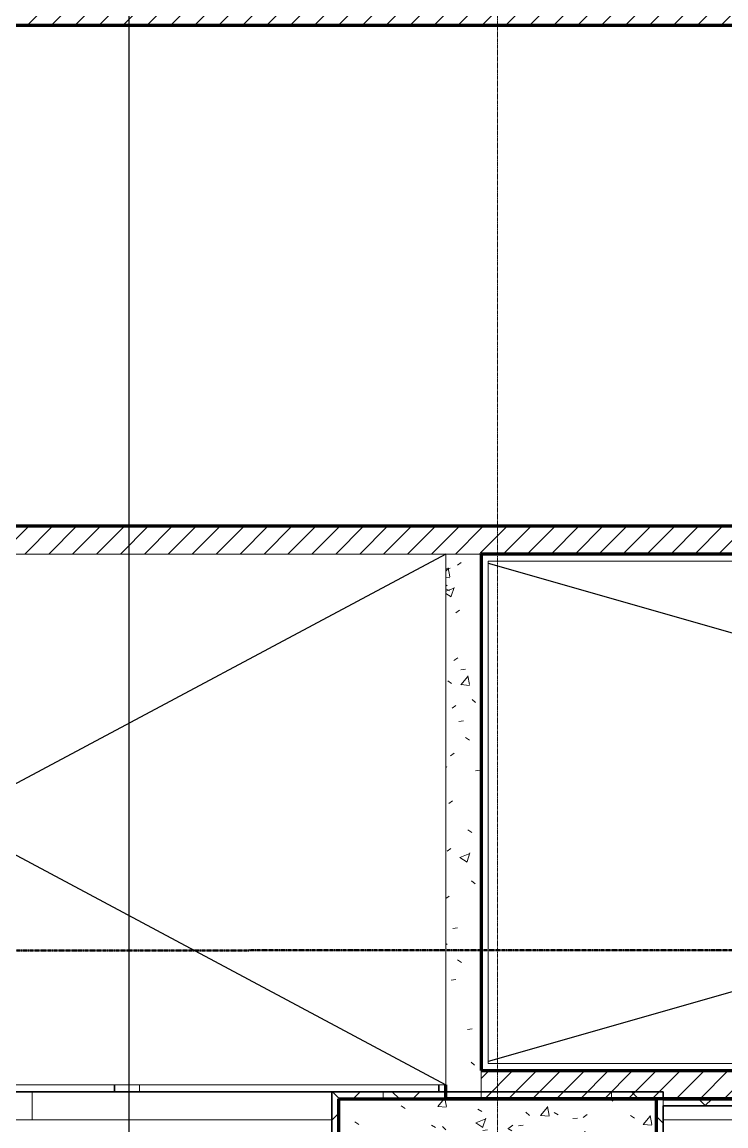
# Model space of a CAD drawing. Header units: millimetres. Extents: x -795739 to -715748, y -34378 to 22353.
# Drawn here: x -770854 to -765862, y 3887 to 11719 of the extents above; entities that cross this region are included whole.
import ezdxf

# ---------------------------------------------------------------- set-up
doc = ezdxf.new("R2010")
doc.units = ezdxf.units.MM
doc.linetypes.add('DPA_Grid _ Level 100', pattern=[10, 5.5, -1.6, 1.3, -1.6])
for name, color, linetype, lineweight in [('_ _ A-DETL-OPENING', 1, 'Continuous', 25), ('A-CLNG', 2, 'Continuous', 9), ('A-CLNG-PATT', 2, 'Continuous', 9), ('A-COLS', 5, 'Continuous', 70), ('A-COLS-E', 1, 'Continuous', 35), ('A-DETL', 1, 'Continuous', 70), ('A-GLAZ-CURT', 2, 'Continuous', 9), ('A-ROOM-IDEN', 3, 'Continuous', 25), ('A-WALL', 5, 'Continuous', 35), ('A-WALL-FNSH', 2, 'Continuous', 35), ('A-WALL-PATT', 1, 'Continuous', 9), ('G-ANNO-SECL', 3, 'Continuous', 9), ('S-GRID', 251, 'Continuous', 9), ('S-STRS-MBND', 2, 'Continuous', 35), ('WALL-E', 2, 'Continuous', 9)]:
    doc.layers.add(name, color=color, linetype=linetype, lineweight=lineweight)
pattern_1 = [(50, (0, 0), (728.7365, -63.7558), [76.2, -838.2]), (355, (0, 0), (-140.9716, 764.2276), [60.96, -670.56]), (100.451, (60.7, -5.3), (587.77, 700.46675), [64.76, -712.36]), (46.184, (0, 203.2), (1084.3162, -168.171), [114.3, -1257.3]), (96.636, (90.4, 189.2), (949.6099, 989.7098), [97.14, -1068.54]), (351.184, (0, 203.2), (949.6206, 989.7012), [91.44, -1005.84]), (21, (101.6, 152.4), (606.45787, -409.06057), [76.2, -838.2]), (326, (101.6, 152.4), (247.20834, 736.7529), [60.96, -670.56]), (71.451, (152.14, 118.3), (853.66825, 327.6855), [64.76, -712.36]), (37.5, (0, 0), (12.35469, 338.22012), [33.528, -628.904, 33.528, -647.192, -673.1]), (37.5, (0, 0), (12.35469, 338.22012), [-1343.152, 33.528, -639.572]), (7.5, (0, 0), (267.27887, 400.72213), [33.528, -354.584, 33.528, -613.664, -256.54]), (7.5, (0, 0), (267.27887, 400.72213), [-1035.304, 33.528, -223.012]), (327.5, (-226.57, 0), (542.36333, -22.91534), [33.528, -220.472, 33.528, -758.952, -1051.56]), (327.5, (-226.57, 0), (542.36333, -22.91534), [-1046.48, 33.528, -1018.032]), (317.5, (-328.17, 0), (592.51696, 101.7071), [33.528, -296.672, 33.528, -492.76, -746.76]), (317.5, (-328.17, 0), (592.51696, 101.7071), [-856.488, 33.528, -713.232])]
pattern_2 = [(45, (0, 0), (-84.852814, 84.852814), [])]
pattern_3 = [(45, (0, 0), (-212.13203, 212.13203), []), (135, (0, 0), (-212.13203, -212.13203), [])]

# ---------------------------------------------------------------- blocks, each defined once
blk = doc.blocks.new('*U1241')
at = {"layer": '_ _ A-DETL-OPENING'}
for p, q in [((3985.1, 4365.2), (11035.1, 600.2)), ((11035.1, 4365), (3985.1, 600)), ((23725, 4315), (11335.1, 764.6)), ((11335.1, 4300.7), (23725, 750.2))]:
    blk.add_line(p, q, dxfattribs=at)
at = {"layer": 'A-DETL', "lineweight": 9}
for p, q in [((11035.1, 4365.2), (3985.1, 4365.2)), ((11035.1, 600), (11035.1, 4365.2)), ((11335.1, 4315), (11335.1, 750.2)), ((23725, 4315), (11335.1, 4315)), ((11335.1, 750.2), (23725, 750.2)), ((3985.1, 600), (11035.1, 600))]:
    blk.add_line(p, q, dxfattribs=at)
at = {"layer": 'S-GRID', "linetype": 'DPA_Grid _ Level 100'}
blk.add_line((11400, -21374.7), (11400, 16961.2), dxfattribs=at)
blk = doc.blocks.new('Ceilings 46 - Ceilings 45-4377463-4282-01 ENLARGED LOWER PLATFORM LEVEL - REFLECTED CEILING PLAN - SHEET 3')
at = {"layer": 'A-CLNG'}
for p, q in [((-767847.4, 4128.8), (-768657.4, 4128.8)), ((-767897.4, 4128.8), (-767847.4, 4128.8))]:
    blk.add_line(p, q, dxfattribs=at)
blk = doc.blocks.new('System Panel - DPA-AR_Metal Ceiling Rectangular Panel-V24-4282-01 ENLARGED LOWER PLATFORM LEVEL - REFLECTED CEILING PLAN - SHEET 3')
at = {"layer": 'A-GLAZ-CURT'}
for p, q in [((-773182.4, 4078.8), (-773182.4, 3929)), ((-773182.4, 3929), (-773182.4, 4078.8)), ((-770782.4, 4129), (-772265.9, 4129)), ((-772265.9, 4129), (-770782.4, 4129)), ((-770782.4, 3929), (-770782.4, 4129)), ((-770782.4, 4129), (-770782.4, 3929)), ((-773182.4, 3929), (-770782.4, 3929)), ((-770782.4, 3929), (-773182.4, 3929))]:
    blk.add_line(p, q, dxfattribs=at)
blk = doc.blocks.new('System Panel - DPA-AR_Metal Ceiling Rectangular Panel-V25-4282-01 ENLARGED LOWER PLATFORM LEVEL - REFLECTED CEILING PLAN - SHEET 3')
at = {"layer": 'A-GLAZ-CURT'}
for p, q in [((-768657.4, 4129), (-770782.4, 4129)), ((-770782.4, 4129), (-770782.4, 3929)), ((-770782.4, 3929), (-770782.4, 4129)), ((-770782.4, 4129), (-768657.4, 4129)), ((-770782.4, 3929), (-768657.4, 3929)), ((-768657.4, 3929), (-770782.4, 3929))]:
    blk.add_line(p, q, dxfattribs=at)
blk = doc.blocks.new('System Panel - DPA-AR_Metal Ceiling Rectangular Panel-V29-4282-01 ENLARGED LOWER PLATFORM LEVEL - REFLECTED CEILING PLAN - SHEET 3')
at = {"layer": 'A-GLAZ-CURT'}
for p, q in [((-766307.4, 4079), (-766307.4, 3929)), ((-766307.4, 3929), (-766307.4, 4079)), ((-764182.4, 3929), (-764182.4, 4029)), ((-764182.4, 4029), (-764182.4, 3929)), ((-766307.4, 3929), (-764182.4, 3929)), ((-764182.4, 3929), (-766307.4, 3929))]:
    blk.add_line(p, q, dxfattribs=at)
blk = doc.blocks.new('*U553')
at = {"layer": 'A-CLNG'}
for p, q in [((8860.2, 600), (8860.2, 550)), ((8860.2, 550), (8860.2, 600)), ((8860.2, 550), (8860.2, 600)), ((8860.2, 600), (8860.2, 550)), ((10985, 549.8), (10985, 600)), ((10985, 600), (10985, 549.8)), ((10274.9, 499.8), (10985, 499.8)), ((10985, 499.8), (10274.9, 499.8))]:
    blk.add_line(p, q, dxfattribs=at)
blk.add_blockref('Ceilings 46 - Ceilings 45-4377463-4282-01 ENLARGED LOWER PLATFORM LEVEL - REFLECTED CEILING PLAN - SHEET 3', (778882.4, -3579), dxfattribs=at)
at = {"layer": 'A-GLAZ-CURT'}
for name in ['System Panel - DPA-AR_Metal Ceiling Rectangular Panel-V24-4282-01 ENLARGED LOWER PLATFORM LEVEL - REFLECTED CEILING PLAN - SHEET 3', 'System Panel - DPA-AR_Metal Ceiling Rectangular Panel-V25-4282-01 ENLARGED LOWER PLATFORM LEVEL - REFLECTED CEILING PLAN - SHEET 3', 'System Panel - DPA-AR_Metal Ceiling Rectangular Panel-V29-4282-01 ENLARGED LOWER PLATFORM LEVEL - REFLECTED CEILING PLAN - SHEET 3']:
    blk.add_blockref(name, (778882.4, -3579), dxfattribs=at)

msp = doc.modelspace()

# ---------------------------------------------------------------- hatches: boundary and pattern name
at = {"layer": 'A-CLNG-PATT', "lineweight": 25}
h = msp.add_hatch(dxfattribs=at)
h.set_pattern_fill('FP_11', color=256, style=0, pattern_type=2)
h.set_pattern_definition([(180, (-598503.6, 7704), (5e-13, -4414), [3117.69, 0]), (0, (-601621.3, 7104), (0, -4414), [3117.69, 0]), (90, (-598503.6, 6203.8), (3117.69, -2e-13), [4414, 0]), (90, (-601621.3, 6203.8), (3117.69, -2e-13), [4414, 0]), (180, (-598503.6, 8336), (-5e-13, -4414), [3117.69, 0]), (0, (-601621.3, 7854), (0, -4414), [3117.69, 0]), (180, (-598503.6, 8486), (5e-13, -4414), [3117.69, 0]), (0, (-601621.3, 6354), (0, -4414), [3117.69, 0]), (0, (-601621.3, 6954), (0, -4414), [3117.69, 0]), (180, (-598503.6, 8968), (-5e-13, -4414), [3117.69, 0]), (180, (-598503.6, 9118), (-5e-13, -4414), [3117.69, 0]), (180, (-598503.6, 10468), (-5e-13, -4414), [3117.69, 0]), (0, (-601621.3, 9868), (0, -4414), [3117.69, 0]), (0, (-601621.3, 9718), (0, -4414), [3117.69, 0])])
h.paths.add_polyline_path([(-770022.2, 4129), (-770022.2, 4179), (-772265.9, 4179), (-772265.9, 4129), (-770782.4, 4129)])
h = msp.add_hatch(dxfattribs=at)
h.set_pattern_fill('FP_9', color=256, style=0, pattern_type=2)
h.set_pattern_definition([(180, (-731897.4, 5304), (-5e-13, -4414), [3600, 0]), (0, (-735497.4, 4704), (0, -4414), [3600, 0]), (90, (-731897.4, 3803.8), (3600, -2e-13), [4414, 0]), (90, (-735497.4, 3803.8), (3600, -2e-13), [4414, 0]), (180, (-731897.4, 5936), (-5e-13, -4414), [3600, 0]), (0, (-735497.4, 5454), (0, -4414), [3600, 0]), (180, (-731897.4, 6086), (-5e-13, -4414), [3600, 0]), (0, (-735497.4, 3954), (0, -4414), [3600, 0]), (0, (-735497.4, 4554), (0, -4414), [3600, 0]), (180, (-731897.4, 6568), (-5e-13, -4414), [3600, 0]), (180, (-731897.4, 6718), (-5e-13, -4414), [3600, 0]), (180, (-731897.4, 8068), (-5e-13, -4414), [3600, 0]), (0, (-735497.4, 7468), (0, -4414), [3600, 0]), (0, (-735497.4, 7318), (0, -4414), [3600, 0])])
h.paths.add_polyline_path([(-768657.4, 4128.8), (-767897.4, 4129), (-767897.4, 4179), (-770022.2, 4179), (-770022.2, 4129), (-768657.4, 4129)])
at = {"layer": 'A-COLS-E', "lineweight": 9}
h = msp.add_hatch(dxfattribs=at)
h.set_pattern_fill('FP_1', color=256, style=0, pattern_type=2)
h.set_pattern_definition(pattern_1)
h.paths.add_polyline_path([(-766357.4, 3078.8), (-766357.4, 4078.8), (-768607.4, 4078.8), (-768607.4, 3078.8), (-766591.2, 3078.8)])
at = {"layer": 'A-WALL-PATT', "lineweight": 9}
h = msp.add_hatch(dxfattribs=at)
h.set_pattern_fill('FP_2', color=256, style=0, pattern_type=2)
h.set_pattern_definition(pattern_2)
h.paths.add_polyline_path([(-745742.4, 11694), (-745742.4, 11894), (-777092.4, 11894), (-777092.4, 11694), (-755731, 11694)])
h = msp.add_hatch(dxfattribs=at)
h.set_pattern_fill('FP_2', color=256, style=0, pattern_type=2)
h.set_pattern_definition(pattern_2)
h.paths.add_polyline_path([(-767597.4, 7944), (-767597.4, 8144), (-783082.4, 8144), (-783082.4, 7944), (-780382.4, 7944), (-780382.4, 7994), (-779182.4, 7994), (-779182.4, 7944), (-767847.3, 7944)])
h = msp.add_hatch(dxfattribs=at)
h.set_pattern_fill('FP_2', color=256, style=0, pattern_type=2)
h.set_pattern_definition(pattern_2)
h.paths.add_polyline_path([(-755057.4, 7944), (-755057.4, 8144), (-767597.4, 8144), (-767597.4, 7944), (-755731, 7944)])
h = msp.add_hatch(dxfattribs=at)
h.set_pattern_fill('FP_1', color=256, style=0, pattern_type=2)
h.set_pattern_definition(pattern_1)
h.paths.add_polyline_path([(-767597.4, 4079), (-767597.4, 7944), (-767847.3, 7943.3), (-767847.3, 4079)])
h = msp.add_hatch(dxfattribs=at)
h.set_pattern_fill('FP_2', color=256, style=0, pattern_type=2)
h.set_pattern_definition(pattern_2)
h.paths.add_polyline_path([(-755731, 4079), (-755227.5, 4079), (-755227.5, 4279), (-760782.4, 4279), (-760782.4, 4079), (-757257.4, 4079)])
h.paths.add_polyline_path([(-762782.4, 4079), (-762782.4, 4279), (-767597.4, 4279), (-767597.4, 4079), (-764419.2, 4079)])
h = msp.add_hatch(dxfattribs=at)
h.set_pattern_fill('FP_3', color=256, style=0, pattern_type=2)
h.set_pattern_definition(pattern_3)
h.paths.add_polyline_path([(-767847.4, 4129), (-767847.4, 4179), (-767897.4, 4179), (-767897.4, 4129)])
h = msp.add_hatch(dxfattribs=at)
h.set_pattern_fill('FP_3', color=256, style=0, pattern_type=2)
h.set_pattern_definition(pattern_3)
h.paths.add_polyline_path([(-768657.4, 3028.8), (-768607.4, 3028.8), (-768607.4, 4128.8), (-768657.4, 4128.8), (-768657.4, 3755.8)])
h = msp.add_hatch(dxfattribs=at)
h.set_pattern_fill('FP_3', color=256, style=0, pattern_type=2)
h.set_pattern_definition(pattern_3)
h.paths.add_polyline_path([(-767847.4, 4078.8), (-767847.4, 4128.8), (-768607.4, 4128.8), (-768607.4, 4078.8)])
h = msp.add_hatch(dxfattribs=at)
h.set_pattern_fill('FP_3', color=256, style=0, pattern_type=2)
h.set_pattern_definition(pattern_3)
h.paths.add_polyline_path([(-768292.4, 4078.8), (-768292.4, 4128.8), (-768607.4, 4128.8), (-768607.4, 4078.8)])
h.paths.add_polyline_path([(-766357.4, 4078.8), (-766357.4, 4128.8), (-766672.3, 4128.8), (-766672.3, 4078.8), (-766591.2, 4078.8)])
h = msp.add_hatch(dxfattribs=at)
h.set_pattern_fill('FP_3', color=256, style=0, pattern_type=2)
h.set_pattern_definition(pattern_3)
h.paths.add_polyline_path([(-766307.4, 3078.8), (-766307.4, 4128.8), (-766357.4, 4128.8), (-766357.4, 3078.8)])
h = msp.add_hatch(dxfattribs=at)
h.set_pattern_fill('FP_3', color=256, style=0, pattern_type=2)
h.set_pattern_definition(pattern_3)
h.paths.add_polyline_path([(-757257.4, 4029), (-757257.4, 4079), (-760782.4, 4079), (-760782.4, 4029), (-760075.1, 4029)])
h.paths.add_polyline_path([(-762782.4, 4029), (-762782.4, 4079), (-766307.4, 4079), (-766307.4, 4029), (-762823.1, 4029)])

# ---------------------------------------------------------------- linework, layer by layer
at = {"layer": 'A-COLS'}
for p, q in [((-768607.4, 3078.8), (-768607.4, 4078.8)), ((-768607.4, 4078.8), (-766357.4, 4078.8)), ((-766357.4, 4078.8), (-766357.4, 3078.8))]:
    msp.add_line(p, q, dxfattribs=at)
at = {"layer": 'A-ROOM-IDEN'}
msp.add_line((-770095, 1891.3), (-770095, 16937), dxfattribs=at)
at = {"layer": 'A-WALL', "color": 7, "lineweight": 70}
for p, q in [((-759842.4, 11694), (-771842.4, 11694)), ((-778542.4, 8144), (-767597.4, 8144)), ((-767597.4, 8144), (-755057.4, 8144)), ((-767597.4, 7944), (-767597.4, 4279)), ((-755057.4, 7944), (-767597.4, 7944)), ((-767597.4, 4279), (-762782.4, 4279)), ((-767847.4, 4079), (-767847.4, 4179)), ((-767597.4, 4079), (-767847.4, 4079)), ((-766307.4, 4079), (-767597.4, 4079)), ((-762782.4, 4079), (-766307.4, 4079)), ((-766307.4, 4079), (-762782.4, 4079))]:
    msp.add_line(p, q, dxfattribs=at)
at = {"layer": 'A-WALL', "lineweight": 9}
for p, q in [((-767847.3, 7944), (-767597.4, 7944)), ((-767597.4, 4179), (-767597.4, 4279)), ((-767597.4, 4079), (-767597.4, 4179)), ((-768292.4, 4128.8), (-768292.4, 4078.8)), ((-768292.4, 4078.8), (-768292.4, 4128.8)), ((-766672.3, 4078.8), (-766672.3, 4128.8)), ((-766672.3, 4128.8), (-766672.3, 4078.8))]:
    msp.add_line(p, q, dxfattribs=at)
at = {"layer": 'A-WALL-FNSH', "color": 250}
for p, q in [((-767897.4, 4129), (-767897.4, 4179)), ((-767847.4, 4179), (-767847.4, 4129)), ((-768657.4, 3028.8), (-768657.4, 4128.8)), ((-768657.4, 4128.8), (-768607.4, 4128.8)), ((-768607.4, 4128.8), (-767847.4, 4128.8)), ((-768607.4, 4128.8), (-768292.4, 4128.8)), ((-767847.4, 4078.8), (-768607.4, 4078.8)), ((-768607.4, 4078.8), (-768607.4, 3078.8)), ((-768292.4, 4078.8), (-768607.4, 4078.8)), ((-768292.4, 4128.8), (-766672.3, 4128.8)), ((-766672.3, 4078.8), (-768292.4, 4078.8)), ((-767847.4, 4129), (-767897.4, 4129)), ((-767847.4, 4128.8), (-767847.4, 4078.8)), ((-766672.3, 4128.8), (-766357.4, 4128.8)), ((-766357.4, 4078.8), (-766672.3, 4078.8)), ((-766357.4, 4128.8), (-766307.4, 4128.8)), ((-766357.4, 3078.8), (-766357.4, 4078.8)), ((-766307.4, 4128.8), (-766307.4, 4079)), ((-762782.4, 4029), (-766307.4, 4029)), ((-766307.4, 4029), (-766307.4, 3078.8))]:
    msp.add_line(p, q, dxfattribs=at)
at = {"layer": 'G-ANNO-SECL', "linetype": 'DPA_Grid _ Level 100', "lineweight": 50}
msp.add_line((-793911.1, 5128.6), (-721435.3, 5139.9), dxfattribs=at)
at = {"layer": 'S-STRS-MBND'}
for p, q in [((-770197.4, 4128.8), (-770197.4, 4179)), ((-767897.4, 4128.8), (-767897.4, 4179)), ((-770197.4, 4128.8), (-772319.1, 4128.8)), ((-770197.4, 4128.8), (-767897.4, 4128.8))]:
    msp.add_line(p, q, dxfattribs=at)
at = {"layer": 'WALL-E'}
for p, q in [((-767847.4, 4128.8), (-768292.4, 4128.8)), ((-768292.4, 4078.8), (-766672.3, 4078.8))]:
    msp.add_line(p, q, dxfattribs=at)

# ---------------------------------------------------------------- block references
for name in ['*U1241', '*U553']:
    msp.add_blockref(name, (-778882.4, 3579))

doc.saveas('drawing.dxf')
